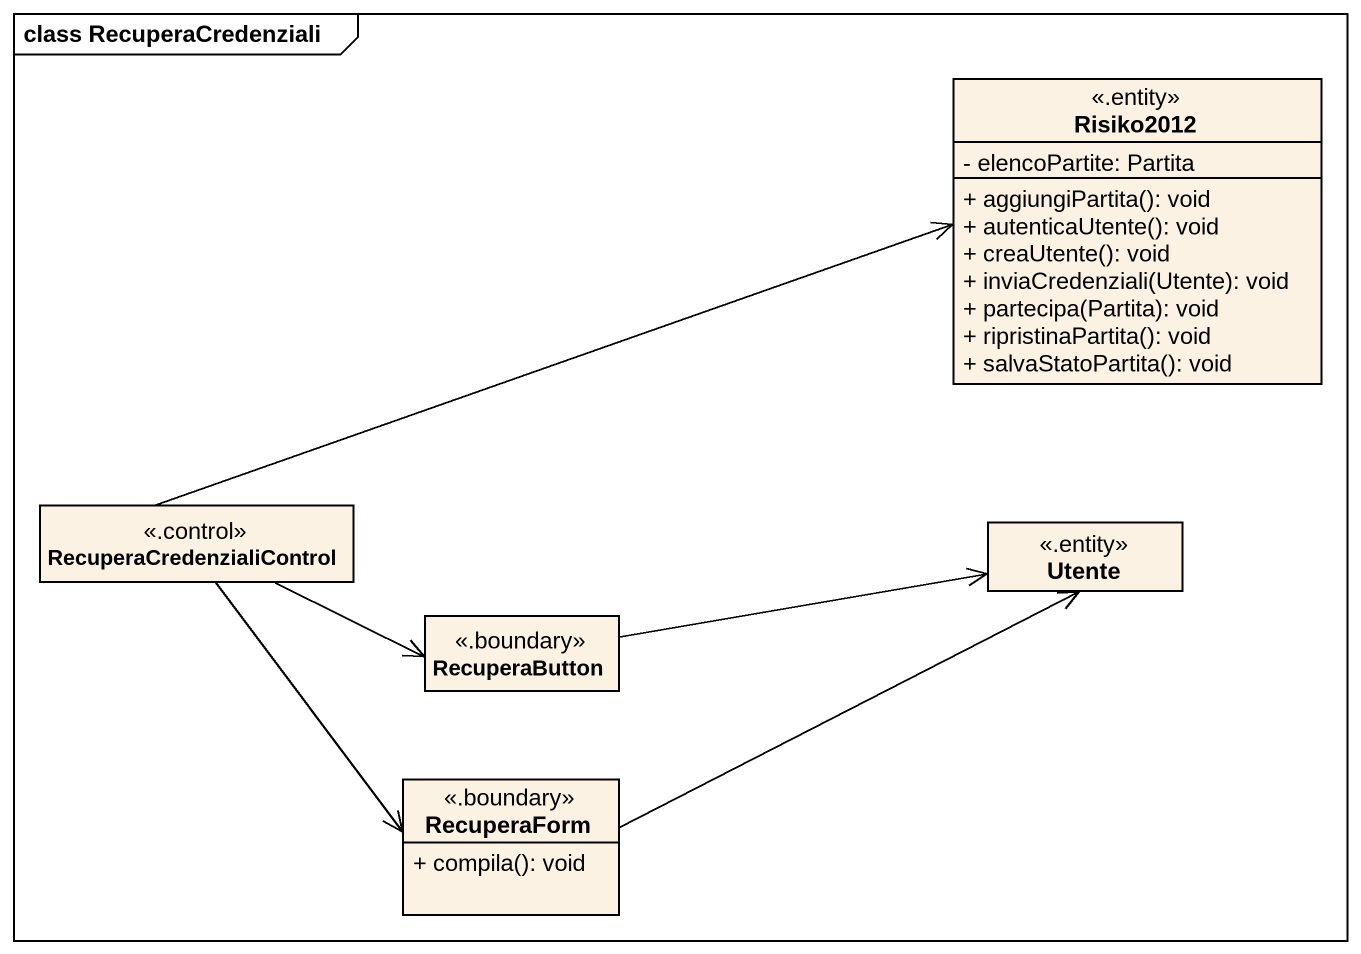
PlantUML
@startuml
mainframe class RecuperaCredenziali
hide circle
hide empty members
skinparam classAttributeIconSize 0
class Risiko2012 <<.entity>> {
  - elencoPartite: Partita
  + aggiungiPartita(): void
  + autenticaUtente(): void
  + creaUtente(): void
  + inviaCredenziali(Utente): void
  + partecipa(Partita): void
  + ripristinaPartita(): void
  + salvaStatoPartita(): void
}
class RecuperaCredenzialiControl <<.control>>
class Utente <<.entity>>
class RecuperaButton <<.boundary>>
class RecuperaForm <<.boundary>> {
  + compila(): void
}
RecuperaCredenzialiControl -right-> Risiko2012
RecuperaCredenzialiControl -right-> RecuperaButton
RecuperaCredenzialiControl --> RecuperaForm
RecuperaButton -right-> Utente
RecuperaForm -right-> Utente
@enduml
